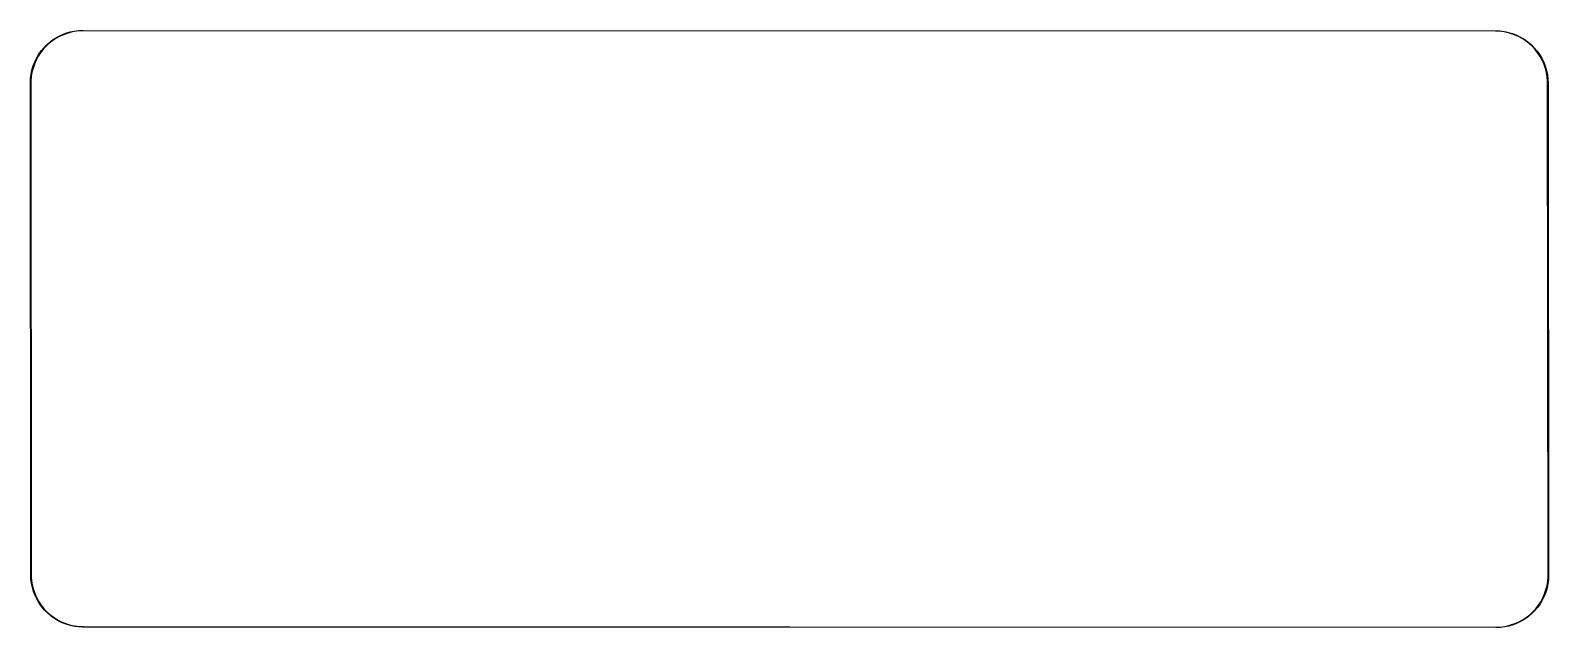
# Model space of a CAD drawing. Extents: x 203 to 348, y -158 to -101.
import ezdxf

# ---------------------------------------------------------------- set-up
doc = ezdxf.new("R2010")
doc.units = 0
doc.layers.add('BLACK', color=7, linetype='CONTINUOUS')

msp = doc.modelspace()

# ---------------------------------------------------------------- linework, layer by layer
at = {"layer": 'BLACK', "linetype": 'CONTINUOUS'}
for p, q in [((205.790002, -101.511372), (205.413129, -101.676684)), ((205.58148, -101.548239), (205.968385, -101.397268)), ((206.179239, -101.377747), (205.790002, -101.511372)), ((205.968385, -101.397268), (206.366435, -101.278764)), ((206.578181, -101.276721), (206.179239, -101.377747)), ((206.366435, -101.278764), (206.772912, -101.193534)), ((206.984103, -101.208985), (206.578181, -101.276721)), ((206.772912, -101.193534), (207.185039, -101.142163)), ((207.394232, -101.175), (206.984103, -101.208985)), ((207.185039, -101.142163), (207.6, -101.125)), ((207.599993, -101.175), (207.394232, -101.175)), ((342.558606, -101.20863), (207.599993, -101.175)), ((207.6, -101.125), (207.605859, -101.126903)), ((207.605859, -101.126903), (342.564473, -101.160534)), ((342.564466, -101.210534), (342.558606, -101.20863)), ((342.770234, -101.210533), (342.564466, -101.210534)), ((342.564473, -101.160534), (342.564474, -101.160534)), ((342.564474, -101.160534), (342.979428, -101.177694)), ((343.180364, -101.244515), (342.770234, -101.210533)), ((342.979428, -101.177694), (343.391556, -101.229064)), ((343.586288, -101.312249), (343.180364, -101.244515)), ((343.391556, -101.229064), (343.798034, -101.314291)), ((343.985231, -101.413274), (343.586288, -101.312249)), ((343.798034, -101.314291), (344.196085, -101.432794)), ((344.374469, -101.546897), (343.985231, -101.413274)), ((344.196085, -101.432794), (344.582991, -101.583764)), ((203.800411, -102.931913), (203.547641, -103.256672)), ((203.634569, -103.063581), (203.902987, -102.74666)), ((204.079136, -102.629136), (203.800411, -102.931913)), ((203.902987, -102.74666), (204.19666, -102.452987)), ((204.381913, -102.350411), (204.079136, -102.629136)), ((204.19666, -102.452987), (204.513581, -102.184569)), ((204.706672, -102.097641), (204.381913, -102.350411)), ((204.513581, -102.184569), (204.851586, -101.943238)), ((205.051195, -101.872553), (204.706672, -102.097641)), ((204.851586, -101.943238), (205.208364, -101.730644)), ((205.413129, -101.676684), (205.051195, -101.872553)), ((205.208364, -101.730644), (205.58148, -101.548239)), ((344.751343, -101.712208), (344.374469, -101.546897)), ((344.582991, -101.583764), (344.956108, -101.766168)), ((345.113279, -101.908077), (344.751343, -101.712208)), ((344.956108, -101.766168), (345.312888, -101.978762)), ((345.457803, -102.133165), (345.113279, -101.908077)), ((345.312888, -101.978762), (345.650894, -102.220092)), ((345.782563, -102.385935), (345.457803, -102.133165)), ((345.650894, -102.220092), (345.967816, -102.488511)), ((346.08534, -102.66466), (345.782563, -102.385935)), ((345.967816, -102.488511), (346.261489, -102.782184)), ((346.364065, -102.967437), (346.08534, -102.66466)), ((346.261489, -102.782184), (346.529908, -103.099106)), ((346.616835, -103.292197), (346.364065, -102.967437)), ((202.961372, -104.340002), (202.827747, -104.729239)), ((202.847268, -104.518385), (202.998239, -104.13148)), ((203.126684, -103.963129), (202.961372, -104.340002)), ((202.998239, -104.13148), (203.180644, -103.758364)), ((203.322553, -103.601195), (203.126684, -103.963129)), ((203.180644, -103.758364), (203.393238, -103.401586)), ((203.547641, -103.256672), (203.322553, -103.601195)), ((203.393238, -103.401586), (203.634569, -103.063581)), ((346.529908, -103.099106), (346.771238, -103.437112)), ((346.841923, -103.636721), (346.616835, -103.292197)), ((346.771238, -103.437112), (346.983832, -103.793892)), ((347.037792, -103.998657), (346.841923, -103.636721)), ((346.983832, -103.793892), (347.166236, -104.167009)), ((347.203103, -104.375531), (347.037792, -103.998657)), ((347.166236, -104.167009), (347.317206, -104.553915)), ((347.336726, -104.764769), (347.203103, -104.375531)), ((202.575, -106.15), (202.592163, -105.735039)), ((202.592163, -105.735039), (202.643534, -105.322912)), ((202.658985, -105.534103), (202.625, -105.944232)), ((202.643534, -105.322912), (202.728764, -104.916435)), ((202.726721, -105.128181), (202.658985, -105.534103)), ((202.827747, -104.729239), (202.726721, -105.128181)), ((202.728764, -104.916435), (202.847268, -104.518385)), ((347.317206, -104.553915), (347.435709, -104.951966)), ((347.437751, -105.163712), (347.336726, -104.764769)), ((347.435709, -104.951966), (347.520936, -105.358444)), ((347.505485, -105.569636), (347.437751, -105.163712)), ((347.539467, -105.979766), (347.505485, -105.569636)), ((347.520936, -105.358444), (347.572306, -105.770572)), ((347.572306, -105.770572), (347.589466, -106.185534)), ((202.575002, -106.150007), (202.575, -106.15)), ((202.575, -106.150019), (202.575002, -106.150007)), ((202.612431, -153.108625), (202.575, -106.150019)), ((202.625, -106.15), (202.623102, -106.15584)), ((202.623102, -106.15584), (202.660534, -153.114447)), ((202.625, -105.944232), (202.625, -106.15)), ((347.539466, -106.185534), (347.539467, -105.979766)), ((347.539469, -106.185544), (347.539466, -106.185534)), ((347.539466, -106.185561), (347.539469, -106.185544)), ((347.591361, -153.15863), (347.539466, -106.185561)), ((347.589466, -106.185534), (347.58757, -106.191368)), ((347.58757, -106.191368), (347.639466, -153.16444)), ((202.610534, -153.114466), (202.612431, -153.108625)), ((202.627694, -153.529428), (202.610534, -153.114466)), ((202.679064, -153.941556), (202.627694, -153.529428)), ((202.660534, -153.114447), (202.660531, -153.114458)), ((202.660531, -153.114458), (202.660534, -153.114466)), ((202.660534, -153.114466), (202.660533, -153.320234)), ((202.660533, -153.320234), (202.694515, -153.730364)), ((202.694515, -153.730364), (202.762249, -154.136288)), ((347.555485, -153.780364), (347.589467, -153.370234)), ((347.622306, -153.579428), (347.570936, -153.991556)), ((347.589466, -153.164466), (347.591361, -153.15863)), ((347.589467, -153.370234), (347.589466, -153.164466)), ((347.639466, -153.164466), (347.622306, -153.579428)), ((347.639466, -153.16444), (347.639462, -153.164456)), ((347.639462, -153.164456), (347.639466, -153.164466)), ((202.764291, -154.348034), (202.679064, -153.941556)), ((202.762249, -154.136288), (202.863274, -154.535231)), ((202.882794, -154.746085), (202.764291, -154.348034)), ((202.863274, -154.535231), (202.996897, -154.924469)), ((203.033764, -155.132991), (202.882794, -154.746085)), ((202.996897, -154.924469), (203.162208, -155.301343)), ((203.216168, -155.506108), (203.033764, -155.132991)), ((347.216236, -155.182991), (347.033832, -155.556108)), ((347.087792, -155.351343), (347.253103, -154.974469)), ((347.367206, -154.796085), (347.216236, -155.182991)), ((347.253103, -154.974469), (347.386726, -154.585231)), ((347.485709, -154.398034), (347.367206, -154.796085)), ((347.386726, -154.585231), (347.487751, -154.186288)), ((347.570936, -153.991556), (347.485709, -154.398034)), ((347.487751, -154.186288), (347.555485, -153.780364)), ((203.162208, -155.301343), (203.358077, -155.663279)), ((203.428762, -155.862888), (203.216168, -155.506108)), ((203.358077, -155.663279), (203.583165, -156.007803)), ((203.670092, -156.200894), (203.428762, -155.862888)), ((203.583165, -156.007803), (203.835935, -156.332563)), ((203.938511, -156.517816), (203.670092, -156.200894)), ((203.835935, -156.332563), (204.11466, -156.63534)), ((204.232184, -156.811489), (203.938511, -156.517816)), ((204.11466, -156.63534), (204.417437, -156.914065)), ((346.311489, -156.567816), (346.017816, -156.861489)), ((346.13534, -156.68534), (346.414065, -156.382563)), ((346.579908, -156.250894), (346.311489, -156.567816)), ((346.414065, -156.382563), (346.666835, -156.057803)), ((346.821238, -155.912888), (346.579908, -156.250894)), ((346.666835, -156.057803), (346.891923, -155.713279)), ((347.033832, -155.556108), (346.821238, -155.912888)), ((346.891923, -155.713279), (347.087792, -155.351343)), ((204.549106, -157.079908), (204.232184, -156.811489)), ((204.417437, -156.914065), (204.742197, -157.166835)), ((204.887112, -157.321238), (204.549106, -157.079908)), ((204.742197, -157.166835), (205.086721, -157.391923)), ((205.243892, -157.533832), (204.887112, -157.321238)), ((205.086721, -157.391923), (205.448657, -157.587792)), ((205.617009, -157.716236), (205.243892, -157.533832)), ((205.448657, -157.587792), (205.825531, -157.753103)), ((206.003915, -157.867206), (205.617009, -157.716236)), ((205.825531, -157.753103), (206.214769, -157.886726)), ((206.401966, -157.985709), (206.003915, -157.867206)), ((206.214769, -157.886726), (206.613712, -157.987751)), ((206.808444, -158.070936), (206.401966, -157.985709)), ((206.613712, -157.987751), (207.019636, -158.055485)), ((207.220572, -158.122306), (206.808444, -158.070936)), ((207.019636, -158.055485), (207.429766, -158.089467)), ((207.429766, -158.089467), (207.635534, -158.089466)), ((207.635534, -158.089466), (207.641395, -158.09137)), ((207.641395, -158.09137), (342.614475, -158.139466)), ((342.820234, -158.139467), (343.230364, -158.105485)), ((343.230364, -158.105485), (343.636288, -158.037751)), ((343.848034, -158.035709), (343.441556, -158.120936)), ((343.636288, -158.037751), (344.035231, -157.936726)), ((344.246085, -157.917206), (343.848034, -158.035709)), ((344.035231, -157.936726), (344.424469, -157.803103)), ((344.632991, -157.766236), (344.246085, -157.917206)), ((344.424469, -157.803103), (344.801343, -157.637792)), ((345.006108, -157.583832), (344.632991, -157.766236)), ((344.801343, -157.637792), (345.163279, -157.441923)), ((345.362888, -157.371238), (345.006108, -157.583832)), ((345.163279, -157.441923), (345.507803, -157.216835)), ((345.700894, -157.129908), (345.362888, -157.371238)), ((345.507803, -157.216835), (345.832563, -156.964065)), ((346.017816, -156.861489), (345.700894, -157.129908)), ((345.832563, -156.964065), (346.13534, -156.68534)), ((207.635522, -158.139465), (207.220572, -158.122306)), ((207.635525, -158.139466), (207.635522, -158.139465)), ((342.608604, -158.187561), (207.635525, -158.139466)), ((342.614466, -158.189466), (342.608604, -158.187561)), ((343.029428, -158.172306), (342.614466, -158.189466)), ((342.614475, -158.139466), (342.820234, -158.139467)), ((343.441556, -158.120936), (343.029428, -158.172306))]:
    msp.add_line(p, q, dxfattribs=at)

doc.saveas('drawing.dxf')
